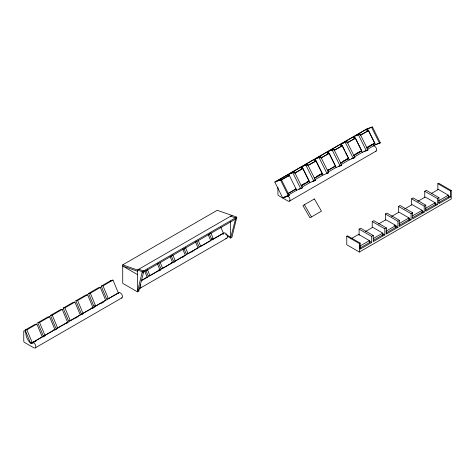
<?xml version="1.0" encoding="UTF-8"?>
<svg xmlns="http://www.w3.org/2000/svg" width="475" height="475" viewBox="0 0 475 475"><rect width="100%" height="100%" fill="white"/><g stroke="black" fill="none" stroke-linecap="round" stroke-linejoin="round"><path stroke-width="0.71" d="M236.805 217.14L142.292 271.706L137.423 291.828L122.722 283.337L122.722 264.848L217.235 210.283L236.805 217.14L231.937 237.263L230.624 238.023L227.501 236.217M231.937 215.436L137.423 270.002L137.423 291.828L138.742 291.068L143.604 272.163L143.604 270.952L138.742 269.242M118.323 293.485L118.518 293.087A2.969 1.716 60 0 1 121.843 294.452A2.969 1.716 60 0 1 121.38 298.021M286.063 196.359L285.861 196.757A1.116 0.641 60 0 1 285.22 196.858M288.355 195.041L296.697 190.226L302.361 187.868L294.447 171.974L287.969 174.622L276.414 181.29L281.319 179.556L289.233 195.445L288.444 195.902L282.726 197.927L274.811 182.038L366.7 128.986L372.418 126.956L380.332 142.85L375.458 144.756L367.116 149.572M302.124 187.091L309.825 182.649L315.489 180.286L307.574 164.398L301.097 167.046L289.542 173.713L294.447 171.974M314.61 179.882L322.952 175.067L328.611 172.71L320.702 156.815L314.218 159.463L302.67 166.131L307.574 164.398M327.738 172.306L336.08 167.491L341.739 165.134L333.824 149.239L327.346 151.887L315.798 158.555L320.702 156.815M340.86 164.73L349.202 159.909L354.867 157.552L346.952 141.663L340.474 144.305L328.92 150.979L333.824 149.239M353.988 157.148L362.33 152.333L367.994 149.975L360.08 134.081L353.602 136.729L342.048 143.397L346.952 141.663M372.418 126.956L366.73 129.153L355.175 135.82L360.08 134.081M274.811 182.038L281.319 179.556M280.499 180.09L289.322 175.406L281.063 180.173M294.476 173.042L302.967 168.5L309.237 181.082L301.126 185.761M307.604 165.46L316.095 160.924L322.359 173.506L314.254 178.184M320.732 157.884L329.223 153.342L335.487 165.929L327.281 170.679M333.854 150.308L342.35 145.766L348.614 158.347L340.51 163.026M346.982 142.726L355.478 138.189L361.742 150.771L353.637 155.45M360.109 135.149L368.6 130.607L374.87 143.189L366.759 147.873M294.862 173.179L302.967 168.5M307.99 165.603L316.095 160.924M321.118 158.027L329.223 153.342M334.246 150.444L342.35 145.766M347.367 142.868L355.478 138.189M360.495 135.286L368.6 130.607M25.104 330.089L35.079 324.33L36.848 324.051L42.21 336.864L32.235 342.623L30.465 342.902L25.104 330.089L26.873 329.81L36.848 324.051M37.792 322.768L47.767 317.009L49.537 316.724L54.898 329.537L44.923 335.297L43.154 335.576L37.792 322.768L39.562 322.483L49.537 316.724M50.481 315.442L60.456 309.682L62.225 309.403L67.587 322.21L57.612 327.97L55.842 328.249L50.481 315.442L52.25 315.162L62.225 309.403M63.169 308.115L73.144 302.355L74.919 302.076L80.275 314.883L70.3 320.643L68.531 320.922L63.169 308.115L64.938 307.836L74.919 302.076M75.858 300.788L85.832 295.028L87.608 294.749L92.963 307.557L82.988 313.316L81.219 313.601L75.858 300.788L77.627 300.509L87.608 294.749M88.546 293.461L98.521 287.702L100.296 287.423L105.658 300.236L95.677 305.995L93.907 306.274L88.546 293.461L90.321 293.182L100.296 287.423M101.234 286.134L111.215 280.375L112.985 280.096L118.346 292.909L108.365 298.668L106.596 298.947L101.234 286.134L103.01 285.855L112.985 280.096M142.292 272.923L236.805 218.357M301.364 185.262L305.104 183.101M306.351 182.382L307.598 181.664M316.985 176.243L320.726 174.082M327.619 170.103L328.866 169.385M343.241 161.084L344.488 160.366M345.735 159.648L346.982 158.929M355.739 153.87L359.48 151.709M367.62 147.012L372.608 144.133M288.099 193.485L295.515 189.204M301.227 185.903L308.643 181.628L307.824 181.913M314.355 178.327L321.765 174.046M327.483 170.751L334.893 166.47L334.073 166.761M340.605 163.168L348.021 158.888L347.201 159.178M353.733 155.592L361.148 151.311M366.86 148.01L374.27 143.735L373.457 144.02M287.826 193.747L296.085 188.979L294.856 189.412M93.907 306.274L95.154 305.556M282.726 197.927L284.65 196.816M32.324 342.718L118.958 292.701M209.35 233.837L211.607 239.228L212.853 238.509M287.072 195.783L285.148 196.893L289.233 195.445M31.522 343.651L32.805 342.908M34.093 342.166L36.017 341.056M43.077 336.977L45 335.867M55.266 329.941L56.549 329.199M66.821 323.273L68.103 322.531M75.804 318.084L77.087 317.342M81.581 314.747L82.864 314.011M92.488 308.453L94.412 307.337M101.472 303.264L103.402 302.153M141.609 280.381L147.22 277.145L144.685 271.077M145.908 270.465L148.164 275.856L149.934 275.577L159.909 269.818L157.373 263.75M158.597 263.138L160.853 268.529L162.622 268.25L172.603 262.491L170.062 256.423M171.285 255.811L173.541 261.208L175.311 260.923L185.292 255.164L182.75 249.096M183.973 248.484L186.23 253.882L188.005 253.597L197.98 247.837L195.439 241.769M196.662 241.158L198.918 246.555L200.693 246.276L210.668 240.516L208.127 234.448M211.607 239.228L213.382 238.949L223.357 233.189L220.816 227.121M141.182 280.778L223.968 232.982M158.994 270.964L160.924 269.853M173.755 262.438L175.043 261.701M182.744 257.254L184.027 256.512M191.728 252.065L193.01 251.322M35.292 347.854L121.927 297.831M289.471 201.103L376.105 151.086M140.303 288.135L226.943 238.118M437.861 189.739L437.861 183.677L438.651 183.225L451.25 190.499L451.25 198.989L359.361 252.035L346.762 244.762L346.762 236.271L347.552 235.82L360.151 243.093L360.151 249.155L371.705 242.487L371.705 236.425L359.1 229.152L359.1 235.214M359.1 229.152L360.679 228.237L373.279 235.517L373.279 241.579L384.827 234.911L384.827 228.843L372.228 221.57L372.228 227.632M372.228 221.57L373.801 220.661L386.407 227.935L386.407 233.997L397.955 227.329L397.955 221.267L385.356 213.993L385.356 220.056M385.356 213.993L386.929 213.085L399.528 220.358L399.528 226.421L411.083 219.753L411.083 213.691L398.483 206.411L398.483 212.479M398.483 206.411L400.057 205.503L412.656 212.782L412.656 218.844L424.211 212.171L424.211 206.108L411.605 198.835L411.605 204.897M411.605 198.835L413.185 197.927L425.784 205.2L425.784 211.262L437.338 204.594L437.338 198.532L424.733 191.259L424.733 197.321M424.733 191.259L426.307 190.344L438.912 197.624L438.912 203.686L450.46 197.018L450.46 190.956L437.861 183.677M351.001 238.788L358.625 234.389L369.39 240.605L369.39 242.648M365.269 231.652L372.75 227.329L382.731 233.088L382.731 235.517M378.397 224.069L385.878 219.753L395.853 225.512L395.853 227.935M391.525 216.493L399.006 212.171L408.981 217.936L408.981 220.358M404.652 208.917L412.134 204.594L422.109 210.354L422.109 212.782M417.774 201.335L425.262 197.018L435.237 202.777L435.237 205.2M431.526 193.396L438.383 189.436L448.364 195.195L448.364 197.624M346.762 236.271L359.361 243.55L360.151 243.093M371.705 236.425L373.279 235.517M384.827 228.843L386.407 227.935M397.955 221.267L399.528 220.358M411.083 213.691L412.656 212.782M424.211 206.108L425.784 205.2M437.338 198.532L438.912 197.624M450.46 190.956L451.25 190.499M369.39 240.605L359.86 246.103L359.86 248.152M373.374 238.492L382.731 233.088M385.878 231.272L395.853 225.512M399.006 223.695L408.981 217.936M412.757 215.757L422.109 210.354M425.262 208.537L435.237 202.777M438.383 200.955L448.364 195.195M359.628 248.247L370.126 242.185M373.374 240.314L383.254 234.608M385.878 233.088L396.382 227.026L395.147 226.314M399.006 225.512L409.509 219.45M412.751 217.574L422.631 211.868M425.262 210.354L435.759 204.292M438.383 202.777L448.887 196.715M373.777 143.575L374.87 143.189M374.609 144.881L380.332 142.85M360.65 151.157L361.742 150.771M363.903 151.424L367.994 149.975M347.522 158.733L348.614 158.347M351.458 158.763L354.867 157.552M334.4 166.315L335.487 165.929M338.337 166.339L341.739 165.134M321.272 173.892L322.359 173.506M327.251 173.191L328.611 172.71M312.081 181.498L315.489 180.286M298.953 189.074L302.361 187.868M171.422 262.681L172.603 262.491M158.139 270.097L159.909 269.818M146.039 277.329L147.22 277.145M91.788 307.747L92.963 307.557M66.405 322.4L67.587 322.21M53.717 329.721L54.898 329.537M230.624 216.196L235.493 217.9L235.493 219.112L230.624 238.023L230.624 221.451M122.722 264.848L142.292 271.706M137.423 271.213L122.722 266.059L137.423 274.55M447.943 195.563L450.46 197.018M434.815 203.14L437.338 204.594M422.317 211.084L424.211 212.171M408.565 218.298L411.083 219.753M394.173 225.15L397.955 227.329M382.31 233.457L384.827 234.911M369.182 241.033L371.705 242.487M225.625 234.223L230.624 237.108M222.496 233.332L223.749 234.05M304.416 204.713L311.469 216.933M371.628 127.413L379.543 143.308M375.458 144.756L367.543 128.862L367.68 130.488L366.86 130.779L366.73 129.153M358.506 134.989L366.415 150.884M362.33 152.333L354.415 136.438L354.552 138.065L353.733 138.356L353.602 136.729M345.378 142.571L353.293 158.46M344.915 151.299L341.293 144.02L341.424 145.647L340.611 145.938L340.474 144.305M345.58 152.629L349.202 159.909M332.251 150.148L340.165 166.042M336.08 167.491L328.166 151.596L328.296 153.223L327.483 153.514L327.346 151.887M319.123 157.73L327.037 173.618M322.952 175.067L315.038 159.172L315.174 160.805L314.355 161.09L314.218 159.463M305.995 165.306L313.91 181.201M309.825 182.649L301.91 166.755L302.047 168.382L301.227 168.672L301.097 167.046M292.873 172.882L300.782 188.777M296.697 190.226L288.782 174.331L288.919 175.958M280.535 180.007L288.444 195.902M210.841 232.881L213.382 238.949M198.152 240.208L200.693 246.276M185.464 247.528L188.005 253.597M172.775 254.855L175.311 260.923M160.087 262.182L162.622 268.25M147.398 269.509L149.934 275.577M103.01 285.855L108.365 298.668M90.321 293.182L95.677 305.995M77.627 300.509L82.988 313.316M64.938 307.836L70.3 320.643M52.25 315.162L57.612 327.97M39.562 322.483L44.923 335.297M26.873 329.81L32.235 342.623M287.969 174.622L288.099 176.249M359.361 243.55L359.361 252.035M277.928 187.411L277.928 194.34A1.116 0.641 60 0 0 278.712 195.706L287.903 201.008A2.969 1.716 60 0 0 289.988 199.518A2.969 1.716 60 0 0 287.428 195.949M138.742 289.631L138.742 291.068M373.415 145.867A2.969 1.716 60 0 1 376.343 148.372A2.969 1.716 60 0 1 375.553 151.276M110.384 281.372A1.116 0.641 60 0 1 110.426 281.111M110.538 280.921A1.116 0.641 60 0 1 111.174 280.915M225.726 238.189A2.969 1.716 60 0 0 227.086 235.172A2.969 1.716 60 0 0 223.529 233.368L223.333 233.765A1.116 0.641 60 0 1 223.066 233.943M222.947 233.943A1.116 0.641 60 0 1 222.431 233.682M140.22 284.751A2.969 1.716 60 0 1 140.743 287.506A2.969 1.716 60 0 1 139.092 288.206M31.884 343.104L31.688 343.502A1.116 0.641 60 0 1 30.78 343.419A9.767 5.641 60 0 1 25.775 332.589A1.116 0.641 60 0 0 24.985 331.194L24.54 330.933A1.116 0.641 60 0 0 23.75 331.39L23.75 341.092A1.116 0.641 60 0 0 24.54 342.451L33.725 347.759A2.969 1.716 60 0 0 35.797 346.934A2.969 1.716 60 0 0 34.414 343.437A2.969 1.716 60 0 0 31.884 343.104M314.391 198.954L302.931 205.568L309.985 217.787L321.444 211.167L314.391 198.954"/></g></svg>
